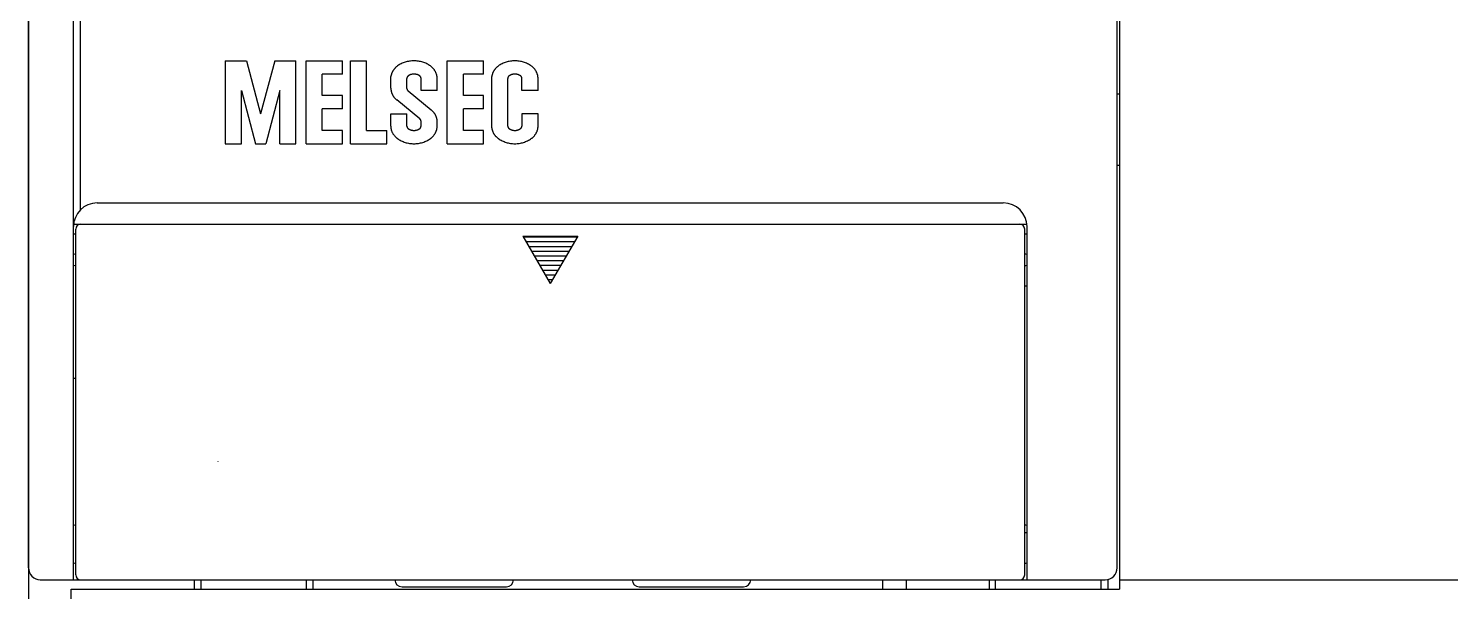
# Model space of a CAD drawing. Extents: x -157 to 170, y -125 to 114.
# Drawn here: x -49.7 to 10.3, y 22.4 to 46.1 of the extents above; entities that cross this region are included whole.
import ezdxf

# ---------------------------------------------------------------- set-up
doc = ezdxf.new("R2010")
doc.units = 0
doc.layers.get('0').update_dxf_attribs({"linetype": 'CONTINUOUS'})

msp = doc.modelspace()

# ---------------------------------------------------------------- linework, layer by layer
at = {"color": 7, "linetype": 'CONTINUOUS'}
for p, q in [((-49.665741, 83.878304), (-49.665741, 3.878303)), ((-3.66574, 73.278305), (-3.66574, 22.478304)), ((-47.765739, 22.878304), (-47.765739, 72.878304)), ((-47.46574, 38.492447), (-47.46574, 72.878304)), ((-49.665741, 23.378304), (-49.665741, 72.378304)), ((-3.76574, 23.378304), (-3.76574, 72.378304)), ((-41.365738, 44.778301), (-41.365738, 41.278301)), ((-41.365738, 44.775677), (-40.472649, 44.775677)), ((-40.472649, 44.775677), (-39.877266, 42.537357)), ((-39.281868, 44.775677), (-39.87727, 42.537357)), ((-39.281868, 44.775677), (-38.388779, 44.775677)), ((-38.388779, 41.278301), (-38.388779, 44.775677)), ((-37.963509, 44.775677), (-36.432484, 44.775677)), ((-37.963509, 41.278301), (-37.963509, 44.775677)), ((-36.432484, 44.216099), (-36.432484, 44.775677)), ((-36.092262, 44.775677), (-35.411816, 44.775677)), ((-36.092262, 41.278301), (-36.092262, 44.775677)), ((-35.411816, 41.837883), (-35.411816, 44.775677)), ((-32.009567, 44.775677), (-30.478561, 44.775677)), ((-32.009567, 41.278301), (-32.009567, 44.775677)), ((-30.478561, 44.216099), (-30.478561, 44.775677)), ((-37.283043, 43.306782), (-37.283043, 44.216099)), ((-36.432484, 44.216099), (-37.283043, 44.216099)), ((-34.386734, 43.618172), (-34.386734, 44.107559)), ((-33.710701, 43.609543), (-33.710701, 44.036495)), ((-33.115299, 43.516624), (-33.115299, 44.036495)), ((-32.434853, 43.516624), (-32.434853, 44.036495)), ((-30.478561, 44.216099), (-31.329119, 44.216099)), ((-31.329119, 43.306782), (-31.329119, 44.216099)), ((-30.133926, 41.946423), (-30.133926, 44.107559)), ((-29.457891, 42.017483), (-29.457891, 44.036495)), ((-28.862492, 43.516624), (-28.862492, 44.036495)), ((-28.182045, 43.516624), (-28.182045, 44.036495)), ((-40.685295, 41.278301), (-40.685295, 43.516624)), ((-40.685295, 43.516621), (-40.089912, 41.278301)), ((-39.069225, 43.516624), (-39.664623, 41.278301)), ((-39.069225, 41.278301), (-39.069225, 43.516624)), ((-36.432484, 43.306782), (-37.283043, 43.306782)), ((-36.432484, 42.7472), (-36.432484, 43.306782)), ((-33.660862, 43.51062), (-32.683968, 42.707256)), ((-32.434853, 43.516624), (-33.115299, 43.516624)), ((-30.478561, 43.306782), (-31.329119, 43.306782)), ((-30.478561, 42.7472), (-30.478561, 43.306782)), ((-28.182045, 43.516624), (-28.862492, 43.516624)), ((-28.182045, 43.516624), (-28.862492, 43.516624)), ((-3.76574, 43.378304), (-3.66574, 43.378304)), ((-36.432484, 42.7472), (-37.283043, 42.7472)), ((-37.283043, 41.837883), (-37.283043, 42.7472)), ((-33.165119, 42.323822), (-34.137619, 43.123569)), ((-30.478561, 42.7472), (-31.329119, 42.7472)), ((-31.329119, 41.837883), (-31.329119, 42.7472)), ((-34.391148, 42.537357), (-33.710701, 42.537357)), ((-34.391148, 42.017483), (-34.391148, 42.537357)), ((-33.710701, 42.017483), (-33.710701, 42.537357)), ((-33.115299, 42.017483), (-33.115299, 42.224899)), ((-32.434853, 42.017483), (-32.434853, 42.212654)), ((-28.182045, 42.537357), (-28.862492, 42.537357)), ((-28.862492, 42.537357), (-28.862492, 42.017483)), ((-28.182045, 42.017483), (-28.182045, 42.537357)), ((-36.432484, 41.837883), (-37.283043, 41.837883)), ((-36.432484, 41.278301), (-36.432484, 41.837883)), ((-35.411816, 41.837883), (-34.561256, 41.837883)), ((-34.561256, 41.278301), (-34.561256, 41.837883)), ((-30.478561, 41.837883), (-31.329119, 41.837883)), ((-30.478561, 41.278301), (-30.478561, 41.837883)), ((-41.365738, 41.278301), (-40.685295, 41.278301)), ((-40.089912, 41.278301), (-39.664623, 41.278301)), ((-39.069225, 41.278301), (-38.388779, 41.278301)), ((-37.963509, 41.278301), (-36.432484, 41.278301)), ((-36.092262, 41.278301), (-34.561256, 41.278301)), ((-32.009567, 41.278301), (-30.478561, 41.278301)), ((-3.76574, 40.378304), (-3.66574, 40.378304)), ((-46.765739, 38.778301), (-8.56574, 38.778301)), ((-47.760727, 37.878304), (-7.570753, 37.878304)), ((-47.665741, 37.878304), (-40.065739, 37.878304)), ((-47.665741, 37.878304), (-38.565739, 37.878304)), ((-47.46574, 37.878304), (-7.86574, 37.878304)), ((-7.56574, 22.878304), (-7.56574, 37.778301)), ((-47.765739, 37.478302), (-47.665741, 37.478302)), ((-47.665741, 23.078302), (-47.665741, 37.678303)), ((-28.82044, 37.378304), (-26.51104, 37.378304)), ((-28.82044, 37.378304), (-27.665739, 35.378304)), ((-28.802643, 37.347477), (-26.528835, 37.347477)), ((-26.51104, 37.378304), (-27.665739, 35.378304)), ((-7.66574, 23.078302), (-7.66574, 37.678303)), ((-7.66574, 37.478302), (-7.56574, 37.478302)), ((-28.687174, 37.147476), (-26.644306, 37.147476)), ((-28.571703, 36.947479), (-26.759775, 36.947479)), ((-28.456234, 36.747478), (-26.875246, 36.747478)), ((-28.340763, 36.547478), (-26.990717, 36.547478)), ((-28.225292, 36.347477), (-27.106186, 36.347477)), ((-28.109823, 36.147476), (-27.221657, 36.147476)), ((-27.994352, 35.947479), (-27.337126, 35.947479)), ((-27.878883, 35.747478), (-27.452597, 35.747478)), ((-27.763412, 35.547478), (-27.568066, 35.547478)), ((-7.66574, 35.278301), (-7.56574, 35.278301)), ((-47.765739, 31.378304), (-47.665741, 31.378304)), ((-7.66574, 24.878304), (-7.56574, 24.878304)), ((-49.165741, 22.878304), (-4.265739, 22.878304)), ((-47.46574, 22.878304), (-7.86574, 22.878304)), ((-42.665741, 22.478304), (-42.665741, 22.878304)), ((-42.38974, 22.478304), (-42.38974, 22.878304)), ((-37.941738, 22.478304), (-37.941738, 22.878304)), ((-37.665741, 22.478304), (-37.665741, 22.878304)), ((-13.66574, 22.878304), (-13.66574, 22.478304)), ((-12.66574, 22.878304), (-12.66574, 22.478304)), ((-9.16574, 22.878304), (-9.16574, 22.478304)), ((-8.88974, 22.478304), (-8.88974, 22.878304)), ((-4.44174, 22.478304), (-4.44174, 22.878304)), ((-4.16574, 22.888405), (-4.16574, 22.478304)), ((-4.16574, 22.878304), (-4.16574, 22.478304)), ((-3.66574, 22.878304), (27.834261, 22.878304)), ((-47.865738, 18.378304), (-47.865738, 22.478304)), ((-47.865738, 22.478304), (-3.66574, 22.478304)), ((-33.915741, 22.578302), (-29.515739, 22.578302)), ((-23.915739, 22.578302), (-19.515739, 22.578302))]:
    msp.add_line(p, q, dxfattribs=at)
for centre, radius, start, end in [((-33.673325, 43.964397), 0.736616, 145.21393, 147.882189), ((-33.669805, 43.958288), 0.742998, 142.313656, 144.981915), ((-33.666039, 43.95236), 0.749606, 139.462851, 142.13111), ((-33.661986, 43.946618), 0.75642, 136.663545, 139.331803), ((-33.657676, 43.941047), 0.76338, 133.913192, 136.581451), ((-33.653095, 43.93572), 0.770394, 131.215563, 133.883821), ((-33.64828, 43.930584), 0.77743, 128.56486, 131.233118), ((-33.643223, 43.925694), 0.784406, 125.962749, 128.631007), ((-33.529182, 43.77361), 0.974481, 120.954299, 126.140744), ((-33.51569, 43.763692), 0.989946, 116.142249, 121.328694), ((-33.50134, 43.755045), 1.004073, 111.473505, 116.65995), ((-33.486273, 43.747726), 1.016462, 106.926389, 112.112834), ((-33.47061, 43.74179), 1.026787, 102.479686, 107.666131), ((-33.454465, 43.737309), 1.034757, 98.112474, 103.298919), ((-33.437988, 43.734291), 1.040192, 93.801149, 98.987594), ((-33.421307, 43.732786), 1.04293, 89.523649, 94.710095), ((-33.404552, 43.732792), 1.042919, 85.257683, 90.444128), ((-33.387866, 43.734311), 1.040157, 80.980339, 86.166784), ((-33.3714, 43.737333), 1.034712, 76.668222, 81.854668), ((-33.355251, 43.74184), 1.026707, 72.300727, 77.487172), ((-33.339588, 43.747771), 1.016379, 67.853778, 73.040223), ((-33.324527, 43.755098), 1.003978, 63.305846, 68.492291), ((-33.310198, 43.763766), 0.989837, 58.634994, 63.821439), ((-33.29669, 43.773686), 0.974357, 53.823228, 59.009673), ((-33.182367, 43.926075), 0.783859, 50.975462, 54.006003), ((-33.176665, 43.931683), 0.775913, 48.011254, 51.041795), ((-33.171277, 43.937578), 0.767927, 44.985237, 48.015778), ((-33.166194, 43.943762), 0.759961, 41.895884, 44.926425), ((-33.161475, 43.950182), 0.752163, 38.741387, 41.771928), ((-33.157083, 43.956863), 0.74456, 35.521375, 38.551916), ((-33.153047, 43.963741), 0.737286, 32.237965, 35.268506), ((-29.420517, 43.964397), 0.736616, 145.21393, 147.882189), ((-29.416997, 43.958288), 0.742998, 142.313656, 144.981915), ((-29.413231, 43.95236), 0.749606, 139.462851, 142.13111), ((-29.409178, 43.946618), 0.75642, 136.663545, 139.331803), ((-29.404868, 43.941068), 0.763364, 133.914337, 136.582596), ((-29.400288, 43.93572), 0.770394, 131.215563, 133.883821), ((-29.395473, 43.930584), 0.77743, 128.56486, 131.233118), ((-29.390416, 43.925694), 0.784406, 125.962749, 128.631007), ((-29.276374, 43.77361), 0.974481, 120.954299, 126.140744), ((-29.262882, 43.763692), 0.989946, 116.142249, 121.328694), ((-29.248532, 43.755045), 1.004073, 111.473505, 116.65995), ((-29.233465, 43.747726), 1.016462, 106.926389, 112.112834), ((-29.217802, 43.74179), 1.026787, 102.479686, 107.666131), ((-29.201657, 43.737309), 1.034757, 98.112474, 103.298919), ((-29.18518, 43.734291), 1.040192, 93.801149, 98.987594), ((-29.168499, 43.732786), 1.04293, 89.523649, 94.710095), ((-29.151744, 43.732792), 1.042919, 85.257683, 90.444128), ((-29.135058, 43.734322), 1.040146, 80.98027, 86.166716), ((-29.118593, 43.737333), 1.034712, 76.668222, 81.854668), ((-29.102443, 43.741829), 1.026718, 72.300888, 77.487333), ((-29.08678, 43.747771), 1.016379, 67.853778, 73.040223), ((-29.071719, 43.755109), 1.003968, 63.305588, 68.492033), ((-29.057391, 43.763766), 0.989837, 58.634994, 63.821439), ((-29.043883, 43.773686), 0.974357, 53.823228, 59.009673), ((-28.929559, 43.926094), 0.783844, 50.97462, 54.005161), ((-28.923858, 43.931683), 0.775913, 48.011254, 51.041795), ((-28.91847, 43.937578), 0.767927, 44.985237, 48.015778), ((-28.913386, 43.943743), 0.759974, 41.89692, 44.927461), ((-28.908667, 43.950182), 0.752163, 38.741387, 41.771928), ((-28.904275, 43.956863), 0.74456, 35.521375, 38.551916), ((-28.90024, 43.96376), 0.737276, 32.236744, 35.267285), ((-33.690463, 44.017637), 0.702062, 169.967677, 172.635936), ((-33.689416, 44.010681), 0.704336, 166.757059, 169.425318), ((-33.688077, 44.003788), 0.707248, 163.570052, 166.23831), ((-33.686377, 43.996974), 0.710832, 160.413748, 163.082006), ((-33.684378, 43.990215), 0.715003, 157.288838, 159.957097), ((-33.682063, 43.98357), 0.719723, 154.203806, 156.872064), ((-33.679438, 43.977039), 0.724945, 151.161081, 153.82934), ((-33.676535, 43.970662), 0.730575, 148.164547, 150.832805), ((-33.570777, 44.035689), 0.139919, 176.641398, 179.669877), ((-33.570699, 44.034104), 0.140098, 172.967662, 175.996141), ((-33.570527, 44.032526), 0.140471, 169.308913, 172.337391), ((-33.570262, 44.030934), 0.141035, 165.665141, 168.693619), ((-33.569945, 44.029365), 0.141738, 162.05392, 165.082398), ((-33.569526, 44.027837), 0.142613, 158.492912, 161.521391), ((-33.569032, 44.026328), 0.143632, 154.976963, 158.005441), ((-33.568448, 44.024821), 0.144802, 151.50553, 154.534009), ((-33.567786, 44.023371), 0.146079, 148.101115, 151.129594), ((-33.567056, 44.021959), 0.147447, 144.756948, 147.785427), ((-33.56625, 44.020587), 0.148899, 141.476071, 144.50455), ((-33.565381, 44.019235), 0.150422, 138.251095, 141.279574), ((-33.564443, 44.017963), 0.151969, 135.100152, 138.12863), ((-33.563414, 44.016716), 0.153578, 132.013122, 135.0416), ((-33.562347, 44.015535), 0.15517, 128.98551, 132.013989), ((-33.561222, 44.014423), 0.156742, 126.021038, 129.049517), ((-33.453459, 43.867662), 0.338809, 121.016986, 126.207783), ((-33.448763, 43.864194), 0.344208, 116.198566, 121.389363), ((-33.443772, 43.861175), 0.349134, 111.524029, 116.714827), ((-33.43854, 43.858634), 0.35344, 106.971131, 112.161928), ((-33.433077, 43.856551), 0.357056, 102.521258, 107.712056), ((-33.427458, 43.854993), 0.359833, 98.15008, 103.340878), ((-33.421733, 43.853941), 0.361727, 93.833251, 99.024049), ((-33.415926, 43.853413), 0.362689, 89.552361, 94.743158), ((-33.410092, 43.853409), 0.362693, 85.283053, 90.47385), ((-33.404283, 43.853931), 0.361741, 81.002607, 86.193405), ((-33.398555, 43.854986), 0.359845, 76.686343, 81.87714), ((-33.392942, 43.856537), 0.35708, 72.314662, 77.50546), ((-33.387484, 43.858622), 0.353464, 67.864192, 73.054989), ((-33.382232, 43.861155), 0.349162, 63.314989, 68.505786), ((-33.377254, 43.864176), 0.344241, 58.638816, 63.829613), ((-33.372547, 43.867634), 0.338846, 53.823278, 59.014075), ((-33.264795, 44.014411), 0.156767, 50.977655, 54.008196), ((-33.263678, 44.015537), 0.15519, 48.006099, 51.03664), ((-33.262581, 44.016712), 0.153583, 44.986261, 48.016802), ((-33.261561, 44.017934), 0.151997, 41.901986, 44.932527), ((-33.260632, 44.019236), 0.150436, 38.738426, 41.768967), ((-33.259735, 44.02058), 0.148896, 35.52052, 38.551061), ((-33.258958, 44.021944), 0.147473, 32.233884, 35.264425), ((-33.258201, 44.023366), 0.146077, 28.89011, 31.920651), ((-33.257551, 44.024826), 0.144806, 25.478052, 28.508593), ((-33.256981, 44.026304), 0.143659, 22.013063, 25.043604), ((-33.256461, 44.02784), 0.142607, 18.488606, 21.519146), ((-33.256057, 44.029359), 0.141748, 14.927753, 17.958294), ((-33.255718, 44.030936), 0.141022, 11.313512, 14.344053), ((-33.255469, 44.032517), 0.140475, 7.670655, 10.701196), ((-33.255314, 44.034102), 0.140118, 4.006063, 7.036604), ((-33.255216, 44.035694), 0.139918, 0.327846, 3.358387), ((-33.149395, 43.970869), 0.730406, 28.887329, 31.91787), ((-33.146108, 43.978129), 0.724037, 25.479386, 28.509927), ((-33.143218, 43.985579), 0.718244, 22.011502, 25.042043), ((-33.140735, 43.993183), 0.713118, 18.489382, 21.519923), ((-33.13864, 44.000886), 0.708719, 14.921888, 17.952429), ((-33.136965, 44.008696), 0.705126, 11.313171, 14.343712), ((-33.1357, 44.016581), 0.702379, 7.672177, 10.702718), ((-33.134865, 44.02451), 0.700535, 4.008049, 7.03859), ((-33.134434, 44.032511), 0.699591, 0.326299, 3.356839), ((-29.437655, 44.017659), 0.702059, 169.96941, 172.637668), ((-29.436609, 44.010681), 0.704336, 166.757059, 169.425318), ((-29.43527, 44.003788), 0.707248, 163.570052, 166.23831), ((-29.433569, 43.996953), 0.710838, 160.412104, 163.080362), ((-29.43157, 43.990215), 0.715003, 157.288838, 159.957097), ((-29.429255, 43.98357), 0.719723, 154.203806, 156.872064), ((-29.42663, 43.97706), 0.724935, 151.162587, 153.830845), ((-29.423727, 43.970641), 0.730586, 148.163096, 150.831354), ((-29.31797, 44.035708), 0.139918, 176.649142, 179.677621), ((-29.317892, 44.034104), 0.140098, 172.967662, 175.996141), ((-29.317719, 44.032507), 0.140474, 169.301294, 172.329773), ((-29.317454, 44.030934), 0.141035, 165.665141, 168.693619), ((-29.317138, 44.029384), 0.141732, 162.061256, 165.089735), ((-29.316719, 44.027837), 0.142613, 158.492912, 161.521391), ((-29.316224, 44.026309), 0.14364, 154.970042, 157.99852), ((-29.315641, 44.024839), 0.144794, 151.512202, 154.540681), ((-29.314979, 44.023371), 0.146079, 148.101115, 151.129594), ((-29.314249, 44.021959), 0.147447, 144.756948, 147.785427), ((-29.313443, 44.020568), 0.14891, 141.470258, 144.498736), ((-29.312573, 44.019235), 0.150422, 138.251095, 141.279574), ((-29.311635, 44.017963), 0.151969, 135.100152, 138.12863), ((-29.310606, 44.016716), 0.153578, 132.013122, 135.0416), ((-29.309539, 44.015554), 0.155156, 128.990048, 132.018527), ((-29.308415, 44.014423), 0.156742, 126.021038, 129.049517), ((-29.200651, 43.867651), 0.338818, 121.015952, 126.20675), ((-29.195955, 43.864194), 0.344208, 116.198566, 121.389363), ((-29.190964, 43.861186), 0.349124, 111.52477, 116.715567), ((-29.185732, 43.858623), 0.35345, 106.970531, 112.161329), ((-29.180269, 43.856562), 0.357045, 102.52172, 107.712518), ((-29.174651, 43.854993), 0.359833, 98.15008, 103.340878), ((-29.168926, 43.85393), 0.361738, 93.833055, 99.023853), ((-29.163118, 43.853413), 0.362689, 89.552361, 94.743158), ((-29.157284, 43.853409), 0.362693, 85.283053, 90.47385), ((-29.151475, 43.853931), 0.361741, 81.002607, 86.193405), ((-29.145747, 43.854986), 0.359845, 76.686343, 81.87714), ((-29.140134, 43.856548), 0.357069, 72.314201, 77.504998), ((-29.134676, 43.858611), 0.353475, 67.864791, 73.055588), ((-29.129425, 43.861166), 0.349152, 63.314249, 68.505047), ((-29.124447, 43.864176), 0.344241, 58.638816, 63.829613), ((-29.11974, 43.867634), 0.338846, 53.823278, 59.014075), ((-29.011987, 44.014411), 0.156767, 50.977655, 54.008196), ((-29.01087, 44.015537), 0.15519, 48.006099, 51.03664), ((-29.009773, 44.016712), 0.153583, 44.986261, 48.016802), ((-29.008753, 44.017952), 0.151984, 41.896808, 44.927349), ((-29.007825, 44.019236), 0.150436, 38.738426, 41.768967), ((-29.006927, 44.020561), 0.148908, 35.526328, 38.556869), ((-29.00615, 44.021944), 0.147473, 32.233884, 35.264425), ((-29.005393, 44.023366), 0.146077, 28.89011, 31.920651), ((-29.004743, 44.024826), 0.144806, 25.478052, 28.508593), ((-29.004173, 44.026323), 0.143651, 22.006149, 25.03669), ((-29.003654, 44.027821), 0.142613, 18.495744, 21.526285), ((-29.00325, 44.029377), 0.141743, 14.920422, 17.950963), ((-29.002911, 44.030936), 0.141022, 11.313512, 14.344053), ((-29.002662, 44.032517), 0.140475, 7.670655, 10.701196), ((-29.002507, 44.034102), 0.140118, 4.006063, 7.036604), ((-29.002409, 44.035694), 0.139918, 0.327846, 3.358387), ((-28.896587, 43.97085), 0.730416, 28.888609, 31.91915), ((-28.893301, 43.978148), 0.724028, 25.478052, 28.508593), ((-28.890411, 43.985579), 0.718244, 22.011502, 25.042043), ((-28.887927, 43.993164), 0.713125, 18.490809, 21.52135), ((-28.885832, 44.000886), 0.708719, 14.921888, 17.952429), ((-28.884157, 44.008696), 0.705126, 11.313171, 14.343712), ((-28.882892, 44.016581), 0.702379, 7.672177, 10.702718), ((-28.882057, 44.024529), 0.700533, 4.00651, 7.037051), ((-28.881626, 44.032492), 0.699592, 0.327846, 3.358387), ((-33.687133, 43.621889), 0.69961, 180.304389, 183.116783), ((-33.686775, 43.629282), 0.700408, 183.719121, 186.531515), ((-33.686066, 43.636658), 0.701989, 187.123006, 189.9354), ((-33.684952, 43.644015), 0.70439, 190.509262, 193.321657), ((-33.683532, 43.651253), 0.707472, 193.865565, 196.677959), ((-33.681722, 43.658473), 0.711307, 197.193271, 200.005665), ((-33.679567, 43.665552), 0.715778, 200.479103, 203.291498), ((-33.677056, 43.672548), 0.720871, 203.723301, 206.535695), ((-33.674243, 43.679396), 0.726464, 206.919809, 209.732203), ((-33.671064, 43.686093), 0.732557, 210.063708, 212.876102), ((-33.667563, 43.69263), 0.739055, 213.154391, 215.966785), ((-33.663767, 43.698999), 0.745874, 216.1915, 219.003894), ((-33.659645, 43.70517), 0.752964, 219.171387, 221.983781), ((-33.655213, 43.711109), 0.760233, 222.093051, 224.905445), ((-33.650531, 43.716842), 0.767596, 224.961826, 227.77422), ((-33.570788, 43.610287), 0.139914, 180.304488, 183.116882), ((-33.570704, 43.611761), 0.140085, 183.717312, 186.529706), ((-33.570559, 43.61324), 0.140406, 187.122513, 189.934907), ((-33.570352, 43.61472), 0.140872, 190.51319, 193.325584), ((-33.570047, 43.616155), 0.141505, 193.862669, 196.675063), ((-33.56971, 43.617603), 0.14225, 197.194841, 200.007235), ((-33.569263, 43.619019), 0.143159, 200.478496, 203.29089), ((-33.568773, 43.620418), 0.144167, 203.724676, 206.53707), ((-33.568185, 43.621796), 0.145311, 206.919588, 209.731982), ((-33.56757, 43.623127), 0.146508, 210.06454, 212.876934), ((-33.566874, 43.624426), 0.1478, 213.153581, 215.965975), ((-33.566107, 43.625709), 0.149175, 216.1915, 219.003894), ((-33.565278, 43.626947), 0.150599, 219.171556, 221.98395), ((-33.5644, 43.628135), 0.152046, 222.095222, 224.907616), ((-33.563464, 43.629265), 0.153508, 224.959778, 227.772172), ((-33.562461, 43.630391), 0.155015, 227.777683, 230.590077), ((-33.645541, 43.722351), 0.77503, 227.774729, 230.587123), ((-33.176026, 42.108475), 0.775016, 47.775869, 50.588263), ((-33.171076, 42.113984), 0.76761, 44.960725, 47.773119), ((-33.166353, 42.119696), 0.760232, 42.095222, 44.907616), ((-33.161942, 42.125676), 0.752951, 39.170209, 41.982603), ((-33.15782, 42.131827), 0.745874, 36.1915, 39.003894), ((-33.154024, 42.138196), 0.739055, 33.154391, 35.966785), ((-33.691566, 42.021467), 0.699591, 180.326299, 183.356839), ((-33.691136, 42.029449), 0.700533, 184.00651, 187.037051), ((-33.570784, 42.018284), 0.139918, 180.327846, 183.358387), ((-33.570686, 42.019876), 0.140118, 184.006063, 187.036604), ((-33.570531, 42.021461), 0.140475, 187.670655, 190.701196), ((-33.570282, 42.023042), 0.141022, 191.313512, 194.344053), ((-33.569943, 42.024601), 0.141743, 194.920422, 197.950963), ((-33.56952, 42.026156), 0.142631, 198.493145, 201.523685), ((-33.569039, 42.027655), 0.143634, 202.009159, 205.0397), ((-33.263539, 42.204052), 0.155015, 47.777683, 50.590077), ((-33.262557, 42.205178), 0.153522, 44.954275, 47.766669), ((-33.2616, 42.206307), 0.152046, 42.095222, 44.907616), ((-33.260722, 42.207495), 0.150599, 39.171556, 41.98395), ((-33.259893, 42.208733), 0.149175, 36.1915, 39.003894), ((-33.259126, 42.210016), 0.1478, 33.153581, 35.965975), ((-33.25843, 42.211315), 0.146508, 30.06454, 32.876934), ((-33.257794, 42.212646), 0.145293, 26.9234, 29.735794), ((-33.257248, 42.214024), 0.144185, 23.721238, 26.533632), ((-33.256968, 42.02765), 0.143632, 334.976963, 338.005441), ((-33.256968, 42.02765), 0.143632, 334.976963, 338.005441), ((-33.256737, 42.215423), 0.143159, 20.478496, 23.29089), ((-33.256474, 42.026141), 0.142613, 338.492912, 341.521391), ((-33.256474, 42.026141), 0.142613, 338.492912, 341.521391), ((-33.25629, 42.216839), 0.14225, 17.194841, 20.007235), ((-33.256055, 42.024613), 0.141738, 342.05392, 345.082398), ((-33.256055, 42.024613), 0.141738, 342.05392, 345.082398), ((-33.255953, 42.218287), 0.141505, 13.862669, 16.675063), ((-33.255739, 42.023025), 0.141031, 345.672636, 348.701115), ((-33.255739, 42.023025), 0.141031, 345.672636, 348.701115), ((-33.255648, 42.219722), 0.140872, 10.51319, 13.325584), ((-33.255474, 42.021471), 0.140474, 349.301294, 352.329773), ((-33.255474, 42.021471), 0.140474, 349.301294, 352.329773), ((-33.255441, 42.221202), 0.140406, 7.122513, 9.934907), ((-33.255301, 42.019874), 0.140098, 352.967662, 355.996141), ((-33.255301, 42.019874), 0.140098, 352.967662, 355.996141), ((-33.255275, 42.222681), 0.140065, 3.718056, 6.53045), ((-33.255223, 42.018289), 0.139919, 356.641398, 359.669877), ((-33.255223, 42.018289), 0.139919, 356.641398, 359.669877), ((-33.255232, 42.224156), 0.139934, 0.304239, 3.116633), ((-33.150523, 42.144733), 0.732557, 30.063708, 32.876102), ((-33.147364, 42.151429), 0.726482, 26.919046, 29.73144), ((-33.14451, 42.158278), 0.720852, 23.723989, 26.536383), ((-33.14202, 42.165274), 0.715778, 20.479103, 23.291498), ((-33.139865, 42.172353), 0.711307, 17.193271, 20.005665), ((-33.138075, 42.179552), 0.707497, 13.866722, 16.679116), ((-33.136614, 42.186831), 0.704366, 10.507983, 13.320377), ((-33.135542, 42.194168), 0.702009, 7.12276, 9.935154), ((-33.134848, 42.029461), 0.700526, 352.956921, 355.989983), ((-33.134791, 42.201523), 0.700389, 3.72093, 6.533324), ((-33.134412, 42.02149), 0.699578, 356.638752, 359.671814), ((-33.134454, 42.208958), 0.69961, 0.302721, 3.115115), ((-29.317976, 42.018284), 0.139918, 180.327846, 183.358387), ((-29.317878, 42.019876), 0.140118, 184.006063, 187.036604), ((-29.317723, 42.021461), 0.140475, 187.670655, 190.701196), ((-29.317474, 42.023042), 0.141022, 191.313512, 194.344053), ((-29.317135, 42.024601), 0.141743, 194.920422, 197.950963), ((-29.316712, 42.026156), 0.142631, 198.493145, 201.523685), ((-29.316231, 42.027655), 0.143634, 202.009159, 205.0397), ((-29.004161, 42.027669), 0.14364, 334.970042, 337.99852), ((-29.003666, 42.026141), 0.142613, 338.492912, 341.521391), ((-29.003247, 42.024594), 0.141732, 342.061256, 345.089735), ((-29.002931, 42.023044), 0.141035, 345.665141, 348.693619), ((-29.002666, 42.021471), 0.140474, 349.301294, 352.329773), ((-29.002493, 42.019874), 0.140098, 352.967662, 355.996141), ((-29.002415, 42.01827), 0.139918, 356.649142, 359.677621), ((-28.88204, 42.029461), 0.700526, 352.956921, 355.989983), ((-28.881604, 42.02149), 0.699578, 356.638752, 359.671814), ((-33.690301, 42.037397), 0.702379, 187.672177, 190.702718), ((-33.689035, 42.045301), 0.70513, 191.314669, 194.34521), ((-33.68736, 42.053092), 0.708719, 194.921888, 197.952429), ((-33.685265, 42.060795), 0.713118, 198.489382, 201.519923), ((-33.682782, 42.068399), 0.718244, 202.011502, 205.042043), ((-33.679892, 42.07583), 0.724028, 205.478052, 208.508593), ((-33.676606, 42.083128), 0.730416, 208.888609, 211.91915), ((-33.672953, 42.090218), 0.737276, 212.236744, 215.267285), ((-33.668918, 42.097134), 0.744572, 215.522537, 218.553078), ((-33.664525, 42.103796), 0.752163, 218.741387, 221.771928), ((-33.659806, 42.110216), 0.759961, 221.895884, 224.926425), ((-33.654723, 42.1164), 0.767927, 224.985237, 228.015778), ((-33.649335, 42.122295), 0.775913, 228.011254, 231.041795), ((-33.643633, 42.127903), 0.783859, 230.975462, 234.006003), ((-33.52928, 42.280296), 0.974363, 233.822686, 239.009131), ((-33.515794, 42.290215), 0.989831, 238.635555, 243.822), ((-33.501454, 42.298884), 1.003978, 243.305846, 248.492291), ((-33.568449, 42.029171), 0.144814, 205.484718, 208.515259), ((-33.56778, 42.030612), 0.146093, 208.886357, 211.916898), ((-33.567061, 42.032014), 0.147447, 212.231856, 215.262397), ((-33.566266, 42.033417), 0.148908, 215.526328, 218.556869), ((-33.565368, 42.034742), 0.150436, 218.738426, 221.768967), ((-33.56444, 42.036026), 0.151984, 221.896808, 224.927349), ((-33.56342, 42.037266), 0.153583, 224.986261, 228.016802), ((-33.562323, 42.03846), 0.155204, 228.010631, 231.041172), ((-33.561205, 42.039567), 0.156767, 230.977655, 234.008196), ((-33.45343, 42.186351), 0.338861, 233.822755, 239.013553), ((-33.448734, 42.189808), 0.34425, 238.6397, 243.830497), ((-33.443744, 42.192818), 0.349166, 243.313335, 248.504132), ((-33.438502, 42.195372), 0.353485, 247.865389, 253.056187), ((-33.433043, 42.197435), 0.35708, 252.314662, 257.50546), ((-33.427429, 42.199008), 0.359867, 256.686996, 261.877794), ((-33.4217, 42.200041), 0.361741, 261.002607, 266.193405), ((-33.41589, 42.200585), 0.362715, 265.283182, 270.47398), ((-33.410055, 42.20057), 0.3627, 269.552296, 274.743093), ((-33.404246, 42.200042), 0.361738, 273.833055, 279.023853), ((-33.39852, 42.199001), 0.359854, 278.149425, 283.340222), ((-33.3929, 42.197421), 0.357056, 282.521258, 287.712056), ((-33.387447, 42.195361), 0.353464, 286.971619, 292.162416), ((-33.382203, 42.192798), 0.349134, 291.524029, 296.714827), ((-33.377223, 42.189791), 0.344223, 296.199291, 301.390089), ((-33.372526, 42.186323), 0.338824, 301.017507, 306.208305), ((-33.264797, 42.039555), 0.156754, 306.026522, 309.055001), ((-33.264797, 42.039555), 0.156754, 306.026522, 309.055001), ((-33.263653, 42.038443), 0.15517, 308.98551, 312.013989), ((-33.263653, 42.038443), 0.15517, 308.98551, 312.013989), ((-33.262587, 42.037243), 0.153565, 312.017984, 315.046462), ((-33.262587, 42.037243), 0.153565, 312.017984, 315.046462), ((-33.261557, 42.036034), 0.151982, 315.094968, 318.123446), ((-33.261557, 42.036034), 0.151982, 315.094968, 318.123446), ((-33.26062, 42.034724), 0.15041, 318.256598, 321.285076), ((-33.26062, 42.034724), 0.15041, 318.256598, 321.285076), ((-33.25975, 42.03341), 0.14891, 321.470258, 324.498736), ((-33.25975, 42.03341), 0.14891, 321.470258, 324.498736), ((-33.258944, 42.032019), 0.147447, 324.756948, 327.785427), ((-33.258944, 42.032019), 0.147447, 324.756948, 327.785427), ((-33.258195, 42.030607), 0.146063, 328.097361, 331.12584), ((-33.258195, 42.030607), 0.146063, 328.097361, 331.12584), ((-33.25757, 42.029157), 0.144819, 331.508926, 334.537405), ((-33.25757, 42.029157), 0.144819, 331.508926, 334.537405), ((-33.324641, 42.298937), 1.004073, 291.473505, 296.65995), ((-33.310291, 42.29029), 0.989946, 296.142249, 301.328694), ((-33.296788, 42.280372), 0.974475, 300.953757, 306.140202), ((-33.182411, 42.127955), 0.783936, 305.955412, 308.988473), ((-33.176717, 42.122339), 0.775989, 308.922566, 311.955628), ((-33.171321, 42.116441), 0.767996, 311.950444, 314.983506), ((-33.166233, 42.110278), 0.760039, 315.040606, 318.073667), ((-33.161493, 42.103845), 0.752216, 318.197001, 321.230062), ((-33.157102, 42.097173), 0.744619, 321.418773, 324.451834), ((-33.153054, 42.09025), 0.737308, 324.706671, 327.739732), ((-33.149394, 42.083176), 0.730448, 328.055718, 331.088779), ((-33.146122, 42.075877), 0.724071, 331.469133, 334.502194), ((-33.143215, 42.068411), 0.718254, 334.939955, 337.973017), ((-33.140718, 42.060831), 0.713123, 338.462365, 341.495426), ((-33.138615, 42.053114), 0.708711, 342.033075, 345.066137), ((-33.136957, 42.045312), 0.705133, 345.643957, 348.677018), ((-33.135675, 42.037399), 0.702363, 349.289465, 352.322526), ((-29.437618, 42.036336), 0.70209, 187.362614, 190.028351), ((-29.436583, 42.043293), 0.704352, 190.571008, 193.236746), ((-29.435218, 42.050165), 0.707283, 193.753339, 196.419077), ((-29.43356, 42.057022), 0.710838, 196.911412, 199.57715), ((-29.431544, 42.063737), 0.71501, 200.030012, 202.69575), ((-29.429238, 42.070377), 0.719719, 203.112644, 205.778382), ((-29.426625, 42.076925), 0.724934, 206.154586, 208.820324), ((-29.423696, 42.083294), 0.730582, 209.147206, 211.812944), ((-29.420508, 42.089549), 0.736598, 212.095654, 214.761392), ((-29.417013, 42.095667), 0.742964, 214.995293, 217.66103), ((-29.413232, 42.101579), 0.749573, 217.842204, 220.507942), ((-29.409211, 42.107324), 0.756364, 220.64103, 223.306768), ((-29.404872, 42.112873), 0.763328, 223.386473, 226.052211), ((-29.400309, 42.118239), 0.770358, 226.084795, 228.750533), ((-29.395513, 42.123346), 0.77736, 228.732952, 231.398689), ((-29.390479, 42.128246), 0.78433, 231.334634, 234.000371), ((-29.276472, 42.280296), 0.974363, 233.822686, 239.009131), ((-29.262986, 42.290215), 0.989831, 238.635555, 243.822), ((-29.248647, 42.298873), 1.003968, 243.305588, 248.492033), ((-29.315642, 42.029152), 0.144806, 205.478052, 208.508593), ((-29.314973, 42.030612), 0.146093, 208.886357, 211.916898), ((-29.314254, 42.032033), 0.147457, 212.237965, 215.268506), ((-29.313458, 42.033417), 0.148908, 215.526328, 218.556869), ((-29.31256, 42.034742), 0.150436, 218.738426, 221.768967), ((-29.311632, 42.036026), 0.151984, 221.896808, 224.927349), ((-29.310612, 42.037266), 0.153583, 224.986261, 228.016802), ((-29.309515, 42.038441), 0.15519, 228.006099, 231.03664), ((-29.308398, 42.039567), 0.156767, 230.977655, 234.008196), ((-29.200622, 42.186351), 0.338861, 233.822755, 239.013553), ((-29.195926, 42.189797), 0.344241, 238.638816, 243.829613), ((-29.190936, 42.192829), 0.349176, 243.314074, 248.504872), ((-29.185694, 42.195372), 0.353485, 247.865389, 253.056187), ((-29.180235, 42.197435), 0.35708, 252.314662, 257.50546), ((-29.174622, 42.198997), 0.359856, 256.68667, 261.877467), ((-29.168893, 42.200052), 0.361752, 261.002802, 266.1936), ((-29.163082, 42.200574), 0.362704, 265.283118, 270.473915), ((-29.157247, 42.200581), 0.362711, 269.55223, 274.743028), ((-29.151438, 42.200042), 0.361738, 273.833055, 279.023853), ((-29.145713, 42.19899), 0.359844, 278.149752, 283.34055), ((-29.140093, 42.197432), 0.357067, 282.520796, 287.711594), ((-29.13464, 42.19535), 0.353454, 286.972218, 292.163015), ((-29.129396, 42.192809), 0.349144, 291.523289, 296.714086), ((-29.124415, 42.18978), 0.344213, 296.200176, 301.390974), ((-29.119718, 42.186334), 0.338833, 301.016474, 306.207271), ((-29.011989, 42.039555), 0.156754, 306.026522, 309.055001), ((-29.010846, 42.038424), 0.155156, 308.990048, 312.018527), ((-29.009779, 42.037262), 0.153578, 312.013122, 315.0416), ((-29.00875, 42.036015), 0.151969, 315.100152, 318.12863), ((-29.007812, 42.034743), 0.150422, 318.251095, 321.279574), ((-29.006942, 42.03341), 0.14891, 321.470258, 324.498736), ((-29.006136, 42.032019), 0.147447, 324.756948, 327.785427), ((-29.005387, 42.030607), 0.146063, 328.097361, 331.12584), ((-29.004763, 42.029138), 0.144811, 331.515598, 334.544077), ((-29.071834, 42.298937), 1.004073, 291.473505, 296.65995), ((-29.057484, 42.29029), 0.989946, 296.142249, 301.328694), ((-29.043981, 42.280372), 0.974475, 300.953757, 306.140202), ((-28.929604, 42.127936), 0.783921, 305.956252, 308.989313), ((-28.92391, 42.122358), 0.776003, 308.921661, 311.954723), ((-28.918513, 42.116441), 0.767996, 311.950444, 314.983506), ((-28.913425, 42.110278), 0.760039, 315.040606, 318.073667), ((-28.908685, 42.103845), 0.752216, 318.197001, 321.230062), ((-28.904295, 42.097154), 0.744608, 321.419933, 324.452994), ((-28.900247, 42.090269), 0.737319, 324.705451, 327.738512), ((-28.896586, 42.083157), 0.730438, 328.056996, 331.090057), ((-28.893315, 42.075877), 0.724071, 331.469133, 334.502194), ((-28.890407, 42.06843), 0.718262, 334.938574, 337.971635), ((-28.88791, 42.060831), 0.713123, 338.462365, 341.495426), ((-28.885807, 42.053114), 0.708711, 342.033075, 345.066137), ((-28.884149, 42.045312), 0.705133, 345.643957, 348.677018), ((-28.882867, 42.037399), 0.702363, 349.289465, 352.322526), ((-33.486393, 42.3062), 1.016369, 247.85357, 253.040015), ((-33.47072, 42.312153), 1.026721, 252.300292, 257.486737), ((-33.454592, 42.316649), 1.03471, 256.668824, 261.855269), ((-33.438115, 42.319671), 1.040157, 260.980339, 266.166784), ((-33.421429, 42.32119), 1.042919, 265.257683, 270.444128), ((-33.404674, 42.321196), 1.04293, 269.523649, 274.710095), ((-33.387994, 42.31968), 1.040181, 273.801217, 278.987662), ((-33.371516, 42.316684), 1.034768, 278.112361, 283.298806), ((-33.355372, 42.312181), 1.026777, 282.479846, 287.666291), ((-33.339708, 42.306267), 1.016473, 286.926181, 292.112626), ((-29.233586, 42.306211), 1.016379, 247.853778, 253.040223), ((-29.217912, 42.312153), 1.026721, 252.300292, 257.486737), ((-29.201784, 42.316649), 1.03471, 256.668824, 261.855269), ((-29.185307, 42.319671), 1.040157, 260.980339, 266.166784), ((-29.168621, 42.32119), 1.042919, 265.257683, 270.444128), ((-29.151866, 42.321196), 1.04293, 269.523649, 274.710095), ((-29.135186, 42.31968), 1.040181, 273.801217, 278.987662), ((-29.118709, 42.316673), 1.034757, 278.112474, 283.298919), ((-29.102564, 42.312192), 1.026787, 282.479686, 287.666131), ((-29.086901, 42.306256), 1.016462, 286.926389, 292.112834), ((-46.765739, 37.778301), 1, 90, 180), ((-8.56574, 37.778301), 1, 0, 90), ((-47.46574, 37.678303), 0.2, 90, 180), ((-7.86574, 37.678303), 0.2, 0, 90), ((-47.665741, 36.378304), 0.25, 90, 113.577766), ((-7.66574, 36.378304), 0.25, 66.421934, 90), ((-47.665741, 36.378304), 0.25, 246.422234, 270), ((-7.66574, 36.378304), 0.25, 270, 293.578066), ((-44.665741, 27.878304), 3, 359.904487, 0), ((-47.665741, 24.378304), 0.8, 90, 97.180659), ((-7.66574, 24.378304), 0.8, 82.819239, 90), ((-47.665741, 24.378304), 0.8, 262.819358, 270), ((-7.66574, 24.378304), 0.8, 270, 277.180744), ((-49.165741, 23.378304), 0.5, 180, 270), ((-47.46574, 23.078302), 0.2, 180, 270), ((-33.915741, 22.878304), 0.3, 180, 270), ((-29.515739, 22.878304), 0.3, 270, 0), ((-23.915739, 22.878304), 0.3, 180, 270), ((-19.515739, 22.878304), 0.3, 270, 0), ((-7.86574, 23.078302), 0.2, 270, 0), ((-4.265739, 23.378304), 0.5, 270, 0)]:
    msp.add_arc(centre, radius, start, end, dxfattribs=at)

doc.saveas('drawing.dxf')
